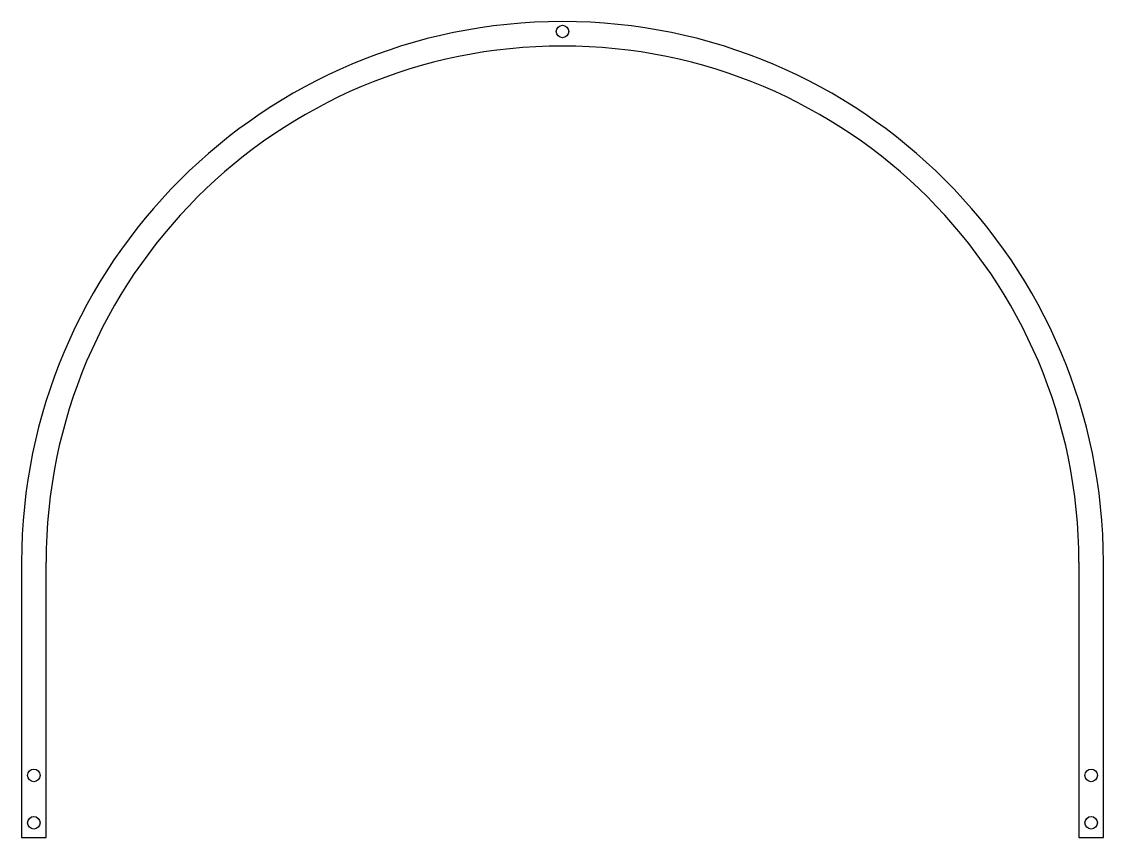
# Model space of a CAD drawing. Header units: millimetres. Extents: x -114 to 114, y -86 to 86.
import ezdxf

# ---------------------------------------------------------------- set-up
doc = ezdxf.new("R2010")
doc.units = ezdxf.units.MM
doc.layers.add('CUTOUTS', color=1, linetype='CONTINUOUS')
doc.layers.add('PERIMETER', color=5, linetype='CONTINUOUS')

msp = doc.modelspace()

# ---------------------------------------------------------------- linework, layer by layer
at = {"layer": 'CUTOUTS'}
for centre, radius in [((0, 84), 1.32), ((-111.5, -73), 1.33), ((111.5, -73), 1.33), ((-111.5, -83), 1.33), ((111.5, -83), 1.33)]:
    msp.add_circle(centre, radius, dxfattribs=at)
at = {"layer": 'PERIMETER'}
for p, q in [((-114.08, -28), (-114.08, -86.07)), ((-108.93, -86.07), (-108.93, -28)), ((108.92, -28), (108.92, -86.07)), ((114.07, -86.07), (114.07, -28)), ((-114.08, -86.07), (-108.93, -86.07)), ((108.92, -86.07), (114.07, -86.07))]:
    msp.add_line(p, q, dxfattribs=at)
for radius in [114.08, 108.92]:
    msp.add_arc((0, -28), radius, 0, 180, dxfattribs=at)

doc.saveas('drawing.dxf')
